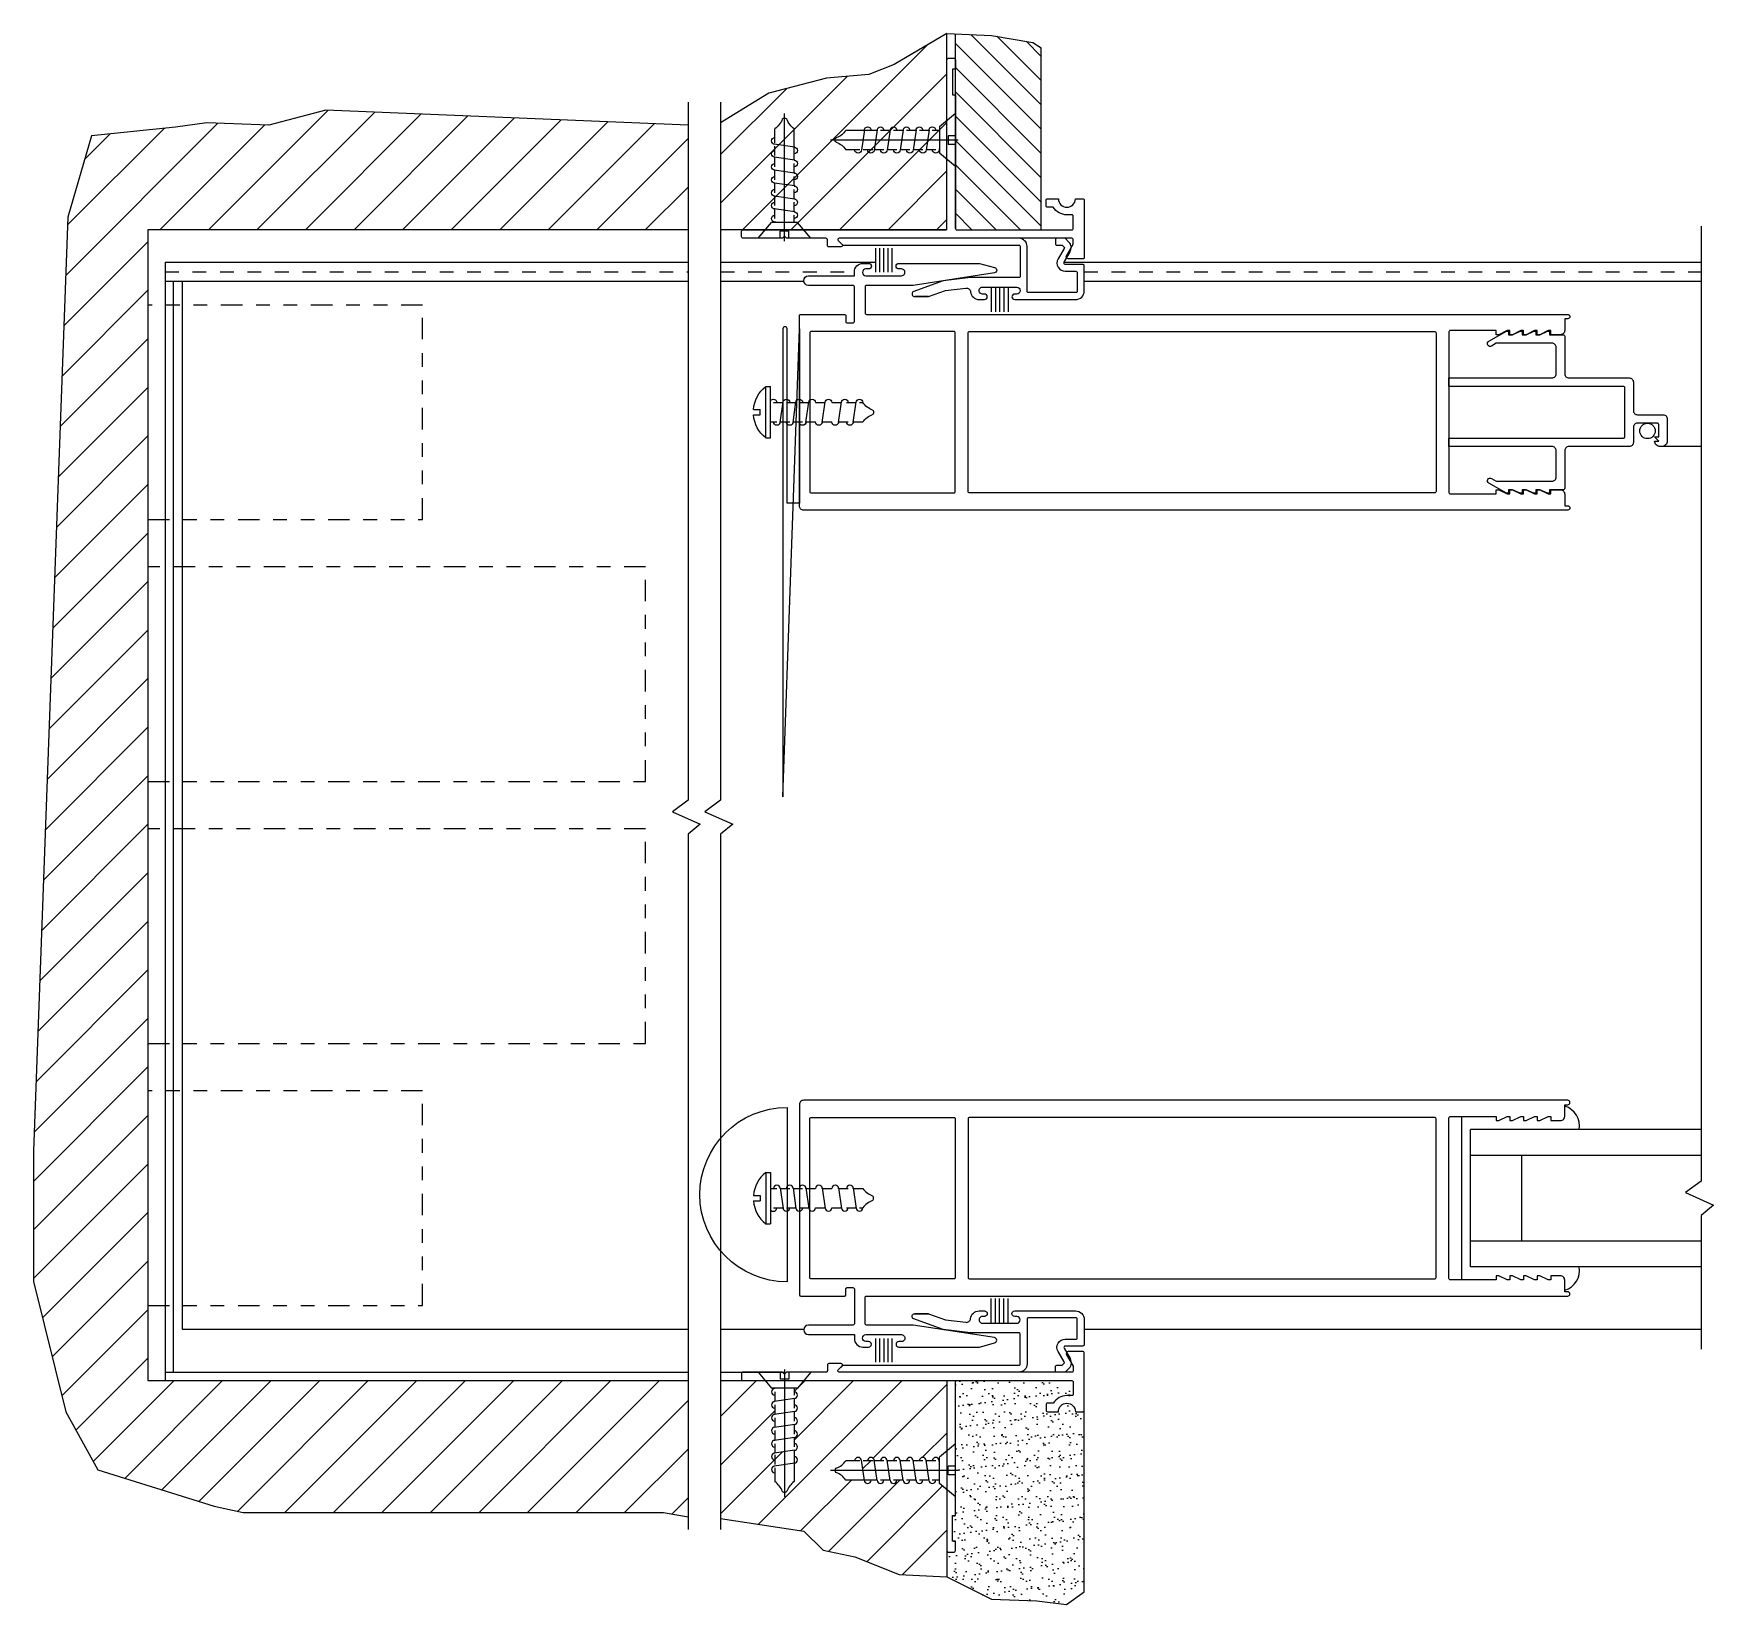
# Model space of a CAD drawing. Extents: x -91 to 134, y -79 to 25.
# Drawn here: x -10.24 to 1.99, y -6.6 to 4.84 of the extents above; entities that cross this region are included whole.
import ezdxf

# ---------------------------------------------------------------- set-up
doc = ezdxf.new("R2010")
doc.units = 0
doc.header["$LTSCALE"] = 0.25
doc.header["$MEASUREMENT"] = 0
doc.linetypes.add('HIDDEN', pattern=[0.375, 0.25, -0.125])
doc.linetypes.add('PHANTOM2', pattern=[1.25, 0.625, -0.125, 0.125, -0.125, 0.125, -0.125])
doc.layers.get('0').update_dxf_attribs({"linetype": 'CONTINUOUS'})
for name, color, linetype in [('ALUM-RED', 1, 'CONTINUOUS'), ('FRAME', 1, 'CONTINUOUS'), ('GLASS-VINYL', 7, 'CONTINUOUS'), ('MISC', 7, 'CONTINUOUS'), ('POCKET-CLOSER', 1, 'CONTINUOUS'), ('SASH', 5, 'CONTINUOUS'), ('SEAL', 7, 'CONTINUOUS'), ('SILL-PAN', 7, 'CONTINUOUS'), ('TITLE_BLOCK', 7, 'CONTINUOUS'), ('VENT', 5, 'CONTINUOUS')]:
    doc.layers.add(name, color=color, linetype=linetype)

# ---------------------------------------------------------------- blocks, each defined once
blk = doc.blocks.new('A$C72B7364F')
at = {"linetype": 'Continuous'}
for p, q in [((0.0224, 0.0935), (0.0313, 0.0935)), ((0.0224, 0.0935), (0.0224, 0)), ((0.0313, 0.0935), (0.0313, 0)), ((0.0313, 0.0644), (0.0425, 0.0644)), ((0.0485, 0.0654), (0.0539, 0.028)), ((0.0487, 0.0644), (0.0661, 0.0644)), ((0.0721, 0.0654), (0.0775, 0.028)), ((0.0723, 0.0644), (0.0896, 0.0644)), ((0.0956, 0.0654), (0.1011, 0.028)), ((0.0958, 0.0644), (0.1132, 0.0644)), ((0.1253, 0.0654), (0.1307, 0.028)), ((0.1255, 0.0644), (0.1429, 0.0644)), ((0.155, 0.0654), (0.1604, 0.028)), ((0.1552, 0.0644), (0.1725, 0.0644)), ((0.1817, 0.0654), (0.1871, 0.028)), ((0.1819, 0.0644), (0.1992, 0.0644)), ((0, 0.0517), (0.0125, 0.0517)), ((0, 0.0418), (0.0125, 0.0418)), ((0.0125, 0.0517), (0.0125, 0.0418)), ((0.2188, 0.0451), (0.2188, 0.0484)), ((0.0364, 0.0291), (0.0539, 0.0291)), ((0.06, 0.0291), (0.0774, 0.0291)), ((0.0835, 0.0291), (0.101, 0.0291)), ((0.1132, 0.0291), (0.1306, 0.0291)), ((0.1429, 0.0291), (0.1603, 0.0291)), ((0.1696, 0.0291), (0.187, 0.0291)), ((0.1931, 0.0291), (0.1992, 0.0291)), ((0.0224, 0), (0.0313, 0))]:
    blk.add_line(p, q, dxfattribs=at)
for centre, radius, start, end in [((0.0599, 0.0467), 0.0599, 128.718, 175.226), ((0.0425, 0.0644), 0.00611, 0, 180), ((0.0661, 0.0644), 0.00611, 0, 180), ((0.0896, 0.0644), 0.00611, 0, 180), ((0.1193, 0.0644), 0.00611, 0, 180), ((0.149, 0.0644), 0.00611, 0, 180), ((0.1757, 0.0644), 0.00611, 0, 180), ((0.2302, 0.0864), 0.038, 215.4362, 249.2949), ((0.0599, 0.0467), 0.0599, 184.774, 231.282), ((0.2302, 0.0071), 0.038, 110.7051, 144.5638), ((0.2163, 0.0484), 0.00249, 0, 78.2349), ((0.2163, 0.0451), 0.00249, 281.7651, 0), ((0.0364, 0.0291), 0.00611, 212.4827, 0), ((0.06, 0.0291), 0.00611, 180, 0), ((0.06, 0.0291), 0.00611, 180, 0), ((0.0835, 0.0291), 0.00611, 180, 0), ((0.1071, 0.0291), 0.00611, 180, 0), ((0.1071, 0.0291), 0.00611, 180, 0), ((0.1367, 0.0291), 0.00611, 180, 0), ((0.1367, 0.0291), 0.00611, 180, 0), ((0.1664, 0.0291), 0.00611, 180, 0), ((0.1664, 0.0291), 0.00611, 180, 0), ((0.1931, 0.0291), 0.00611, 180, 0)]:
    blk.add_arc(centre, radius, start, end, dxfattribs=at)
blk = doc.blocks.new('3766 SCREEN ADAPTER')
blk.add_line((0.25, 1.836), (0.25, 1.544))
blk.add_lwpolyline([(0.21, 1.528), (0.18, 1.498), (0.18, 1.528), (0.09, 1.528, 0.414214), (0.08, 1.518), (0.08, 1.373, 0.414214), (0.11, 1.343), (0.22, 1.343, -0.414214), (0.25, 1.313), (0.25, 0.873, 0.414214), (0.28, 0.843), (0.555, 0.843, -0.414214), (0.565, 0.833), (0.565, 0.733), (0.59, 0.733), (0.59, 0.718), (0.565, 0.663), (0.565, 0.633), (0.59, 0.633), (0.59, 0.618), (0.565, 0.563), (0.565, 0.533), (0.59, 0.533), (0.59, 0.518), (0.565, 0.463), (0.565, 0.433), (0.59, 0.433), (0.59, 0.418), (0.517, 0.291, -1), (0.482, 0.311), (0.502, 0.345, 0.131652), (0.503, 0.35), (0.503, 0.75, 0.414214), (0.472, 0.781), (0.28, 0.781, 0.414214), (0.25, 0.751), (0.25, 0), (0.188, 0), (0.188, 1.271, 0.414214), (0.178, 1.281), (-0.178, 1.281, 0.414214), (-0.188, 1.271), (-0.188, 0), (-0.25, 0), (-0.25, 0.751, 0.414214), (-0.28, 0.781), (-0.472, 0.781, 0.414214), (-0.503, 0.75), (-0.503, 0.35, 0.131652), (-0.502, 0.345), (-0.482, 0.311, -1), (-0.517, 0.291), (-0.59, 0.418), (-0.59, 0.433), (-0.565, 0.433), (-0.565, 0.463), (-0.59, 0.518), (-0.59, 0.533), (-0.565, 0.533), (-0.565, 0.563), (-0.59, 0.618), (-0.59, 0.633), (-0.565, 0.633), (-0.565, 0.663), (-0.59, 0.718), (-0.59, 0.733), (-0.565, 0.733), (-0.565, 0.833, -0.414214), (-0.555, 0.843), (-0.28, 0.843, 0.414214), (-0.25, 0.873), (-0.25, 1.313, -0.414214), (-0.22, 1.343), (-0.012, 1.343, 0.414214), (0.018, 1.373), (0.018, 1.56, -0.414214), (0.048, 1.59), (0.21, 1.59, -0.414214), (0.25, 1.55), (0.25, 1.538, -0.414214), (0.21, 1.498)], format="xyb", close=True)
blk.add_circle((0.136, 1.446), 0.0563)
blk = doc.blocks.new('A$C02B45EA9')
for p, q in [((0, 0.909), (0.097, 0.793)), ((0.161, 0.909), (0, 0.909)), ((0.161, 0.909), (0.161, 0.857)), ((0.224, 0.857), (0.161, 0.857)), ((0.192, 0.929), (0.192, 0)), ((0.224, 0.909), (0.224, 0.857)), ((0.385, 0.909), (0.224, 0.909)), ((0.385, 0.909), (0.288, 0.793)), ((0.288, 0.793), (0.097, 0.793))]:
    blk.add_line(p, q)
at = {"linetype": 'Continuous'}
for p, q in [((0.142, 0.793), (0.118, 0.79)), ((0.122, 0.793), (0.122, 0.79)), ((0.122, 0.766), (0.122, 0.696)), ((0.263, 0.793), (0.263, 0.741)), ((0.267, 0.717), (0.118, 0.695)), ((0.267, 0.623), (0.118, 0.601)), ((0.122, 0.671), (0.122, 0.601)), ((0.263, 0.716), (0.263, 0.647)), ((0.263, 0.622), (0.263, 0.553)), ((0.267, 0.528), (0.118, 0.507)), ((0.122, 0.577), (0.122, 0.507)), ((0.263, 0.528), (0.263, 0.458)), ((0.267, 0.434), (0.118, 0.412)), ((0.122, 0.483), (0.122, 0.413)), ((0.122, 0.388), (0.122, 0.319)), ((0.263, 0.433), (0.263, 0.364)), ((0.267, 0.34), (0.118, 0.318)), ((0.267, 0.246), (0.118, 0.224)), ((0.122, 0.307), (0.122, 0.237)), ((0.263, 0.339), (0.263, 0.237)), ((0.263, 0.245), (0.263, 0.112)), ((0.122, 0.213), (0.122, 0.112)), ((0.186, 0.034), (0.199, 0.034))]:
    blk.add_line(p, q, dxfattribs=at)
for centre, radius, start, end in [((0.122, 0.766), 0.0244, 90, 270), ((0.122, 0.766), 0.0244, 90, 270), ((0.263, 0.741), 0.0244, 270, 90), ((0.122, 0.671), 0.0244, 90, 270), ((0.122, 0.671), 0.0244, 90, 270), ((0.263, 0.647), 0.0244, 270, 90), ((0.122, 0.577), 0.0244, 90, 270), ((0.122, 0.483), 0.0244, 90, 270), ((0.122, 0.483), 0.0244, 90, 270), ((0.263, 0.553), 0.0244, 270, 90), ((0.122, 0.388), 0.0244, 90, 270), ((0.263, 0.458), 0.0244, 270, 90), ((0.263, 0.364), 0.0244, 270, 90), ((0.122, 0.294), 0.0244, 90, 270), ((0.263, 0.27), 0.0244, 270, 90), ((0.122, 0.2), 0.0244, 90, 270), ((0.034, -0.012), 0.152, 20.7051, 54.5638), ((0.186, 0.044), 0.00998, 191.7651, 270), ((0.199, 0.044), 0.00998, 270, 348.2349), ((0.351, -0.012), 0.152, 125.4362, 159.2949)]:
    blk.add_arc(centre, radius, start, end, dxfattribs=at)
blk = doc.blocks.new('A$C65D31368')
at = {"layer": 'MISC', "extrusion": (0, 0, -1), "xscale": 0.25, "yscale": 0.25, "zscale": -0.25}
blk.add_blockref('A$C02B45EA9', (-0.0962, 0), dxfattribs=at)
blk = doc.blocks.new('3756 2 pc Post Interlocker')
at = {"color": 7}
for p, q in [((-0.678, 0.418), (-0.678, 0.598)), ((-0.647, 0.418), (-0.647, 0.598)), ((-0.616, 0.418), (-0.616, 0.598)), ((-0.585, 0.418), (-0.585, 0.598)), ((-0.554, 0.418), (-0.554, 0.598))]:
    blk.add_line(p, q, dxfattribs=at)
blk.add_lwpolyline([(-1.133, 0.487), (-1.01, 0.442), (-0.862, 0.425, 0.41874), (-0.827, 0.452, -0.384071), (-0.766, 0.508), (-0.726, 0.508, -0.999994), (-0.726, 0.468), (-0.741, 0.468, 1.000003), (-0.741, 0.418), (-0.491, 0.418, 0.999996), (-0.491, 0.468), (-0.506, 0.468, -1), (-0.506, 0.508), (-0.062, 0.508, -0.414214), (0, 0.446), (0, 0.318), (0, 0.262, -0.414214), (-0.01, 0.252), (-0.138, 0.252, 0.577352), (-0.146, 0.237), (-0.103, 0.161, -0.339456), (-0.112, 0.089), (-0.139, 0.062), (-0.2, 0.062, -0.414214), (-0.21, 0.072), (-0.21, 0.102, -0.414214), (-0.2, 0.112), (-0.164, 0.112, 0.198912), (-0.157, 0.115), (-0.147, 0.124, 0.339456), (-0.146, 0.136), (-0.19, 0.212, -0.577352), (-0.138, 0.302), (-0.06, 0.302, 0.414214), (-0.05, 0.312), (-0.05, 0.448, 0.414214), (-0.06, 0.458), (-0.406, 0.458, 0.414214), (-0.416, 0.448), (-0.416, 0.122, -0.414214), (-0.476, 0.062), (-1.784, 0.062, -0.668179), (-1.791, 0.079), (-1.761, 0.109, -0.198912), (-1.754, 0.112), (-0.476, 0.112, 0.414214), (-0.466, 0.122), (-0.466, 0.338, 0.414214), (-0.476, 0.348), (-0.828, 0.348), (-1.028, 0.372), (-1.247, 0.452, -0.701346), (-1.234, 0.487), (-1.133, 0.487), (-1.234, 0.487)], format="xyb")
blk.add_lwpolyline([(-0.08, -0.01), (-0.08, -0.099, -0.414214), (-0.09, -0.109), (-0.126, -0.109, 0.258619), (-0.225, -0.164), (-0.267, -0.164, 0.414214), (-0.277, -0.174), (-0.277, -0.216, 0.414214), (-0.267, -0.226), (-0.188, -0.226, -1), (-0.064, -0.226), (-0.01, -0.226, 0.414214), (0, -0.216), (0, 0.202, 0.414214), (-0.01, 0.212), (-0.116, 0.212, 0.57735), (-0.129, 0.189), (-0.08, 0.105), (-0.08, 0.072, -0.414214), (-0.09, 0.062), (-1.784, 0.062, -0.668179), (-1.791, 0.079), (-1.763, 0.107, 0.668179), (-1.77, 0.124), (-1.86, 0.124, 0.414214), (-1.87, 0.114), (-1.87, 0.072, -0.414214), (-1.88, 0.062), (-2.167, 0.062), (-2.182, 0.047), (-2.197, 0.062), (-2.485, 0.062, 0.414214), (-2.495, 0.052), (-2.495, 0.01, 0.414214), (-2.485, 0), (-1.01, 0, -0.414214), (-1, -0.01), (-1, -1.237, 0.414214), (-0.987, -1.25), (-0.951, -1.25, 0.414214), (-0.938, -1.237), (-0.938, -1.17), (-0.96, -1.17), (-0.96, -0.982), (-0.938, -0.982), (-0.938, -0.01, -0.414214), (-0.928, 0), (-0.09, 0, -0.414214)], format="xyb", close=True)
at = {"color": 7, "extrusion": (0, 0, -1), "xscale": 4, "yscale": 4, "zscale": -4}
blk.add_blockref('A$C65D31368', (1.99, -0.847), dxfattribs=at)
at = {"color": 7, "extrusion": (0, 0, -1), "xscale": 4, "yscale": 4, "zscale": -4, "rotation": 90}
blk.add_blockref('A$C65D31368', (1.847, -0.846), dxfattribs=at)
blk = doc.blocks.new('3705_3.5in_Pocket_Sightline_Interlocker')
for points in [[(-4.721, -0.713), (-4.403, -0.713, 0.414214), (-4.393, -0.703), (-4.393, -0.661, -0.414214), (-4.383, -0.651), (-4.341, -0.651, -0.414214), (-4.331, -0.661), (-4.331, -0.914, -0.414214), (-4.341, -0.924), (-4.665, -0.924, 1), (-4.665, -0.994), (-4.331, -0.994), (-4.331, -1.022, 0.414214), (-4.269, -1.084), (-4.227, -1.084, 1), (-4.227, -1.044), (-4.247, -1.044, -0.999996), (-4.247, -0.994), (-3.987, -0.994, -1.000003), (-3.987, -1.044), (-4.007, -1.044, 0.999994), (-4.007, -1.084), (-3.419, -1.084), (-3.309, -1.054, 0.811415), (-3.311, -1.015), (-3.903, -0.924), (-4.243, -0.924, -0.414214), (-4.253, -0.914), (-4.253, -0.723, -0.414214), (-4.243, -0.713), (0.865, -0.713, 1), (0.865, -0.681), (0.843, -0.681), (0.843, -0.596, 0.414214), (0.812, -0.565), (0.743, -0.565), (0.743, -0.595), (0.723, -0.595), (0.663, -0.565), (0.643, -0.565), (0.643, -0.595), (0.623, -0.595), (0.563, -0.565), (0.543, -0.565), (0.543, -0.595), (0.523, -0.595), (0.463, -0.565), (0.443, -0.565), (0.443, -0.595), (0.423, -0.595), (0.363, -0.565), (0.343, -0.565), (0.343, -0.595), (0.01, -0.595, -0.414214), (0, -0.585), (0, 0.585, -0.414214), (0.01, 0.595), (0.343, 0.595), (0.343, 0.565), (0.363, 0.565), (0.423, 0.595), (0.443, 0.595), (0.443, 0.565), (0.463, 0.565), (0.523, 0.595), (0.543, 0.595), (0.543, 0.565), (0.563, 0.565), (0.623, 0.595), (0.643, 0.595), (0.643, 0.565), (0.663, 0.565), (0.723, 0.595), (0.743, 0.595), (0.743, 0.565), (0.812, 0.565, 0.414214), (0.843, 0.596), (0.843, 0.681), (0.865, 0.681, 1), (0.865, 0.713), (-4.7, 0.713, 0.414214), (-4.731, 0.682), (-4.731, -0.703, 0.414214)], [(-3.606, -0.588), (-4.645, -0.588, -0.414214), (-4.655, -0.578), (-4.655, 0.578, -0.414214), (-4.645, 0.588), (-3.606, 0.588, -0.414214), (-3.596, 0.578), (-3.596, -0.578, -0.414214)], [(-0.104, 0.588), (-3.492, 0.588, 0.414214), (-3.502, 0.578), (-3.502, -0.578, 0.414214), (-3.492, -0.588), (-0.104, -0.588, 0.414214), (-0.094, -0.578), (-0.094, 0.578, 0.414214)]]:
    blk.add_lwpolyline(points, format="xyb", close=True)

msp = doc.modelspace()

# ---------------------------------------------------------------- hatches: boundary and pattern name
at = {"layer": 'MISC'}
h = msp.add_hatch(dxfattribs=at)
h.set_pattern_fill('ANSI31', color=256, scale=2, style=0)
h.paths.add_polyline_path([(-3.589, 3.407), (-3.589, 4.836), (-3.972, 4.61), (-4.157, 4.537), (-4.466, 4.512), (-4.886, 4.403), (-5.237, 4.186), (-5.237, 3.407)])
h = msp.add_hatch(dxfattribs=at)
h.set_pattern_fill('ANSI31', color=256, angle=90, style=0)
h.paths.add_polyline_path([(-3.527, 3.417, 0.414214), (-3.517, 3.407), (-2.902, 3.407), (-2.902, 4.732), (-2.962, 4.772), (-3.264, 4.823), (-3.527, 4.833)])
h = msp.add_hatch(dxfattribs=at)
h.set_pattern_fill('ANSI31', color=256, scale=2, style=0)
h.paths.add_polyline_path([(-9.991, 3.5), (-10.241, -3.302), (-10.241, -4.252), (-10.007, -5.203), (-9.773, -5.624), (-8.926, -5.889), (-8.714, -5.936), (-5.653, -5.936), (-5.474, -5.967), (-5.474, -4.975), (-9.408, -4.975), (-9.408, 3.407), (-5.474, 3.407), (-5.474, 4.17), (-8.113, 4.279), (-8.527, 4.17), (-8.979, 4.186), (-9.207, 4.155), (-9.82, 4.092)])
h = msp.add_hatch(dxfattribs=at)
h.set_pattern_fill('AR-SAND', color=256, scale=0.06, style=0)
h.set_pattern_definition([(37.5, (-19.20828, -11.110105), (-0.0037796, 0.11560943), [0, -0.0912, 0, -0.102, 0, -0.0975]), (7.5, (-19.20828, -11.1101), (0.1061866, 0.1693288), [0, -0.0492, 0, -0.0822, 0, -0.0315]), (327.5, (-19.28208, -11.1101), (0.1868485, 0.00033954), [0, -0.03, 0, -0.108, 0, -0.141]), (317.5, (-19.28208, -11.1101), (0.1803676, 0.0526605), [0, -0.015, 0, -0.0708, 0, -0.081])])
h.paths.add_polyline_path([(-2.589, -5.201), (-2.653, -5.201, 1), (-2.777, -5.201), (-2.866, -5.201), (-2.866, -5.139), (-2.814, -5.139, -0.258619), (-2.715, -5.084), (-2.679, -5.084, 0.414214), (-2.669, -5.074), (-2.669, -4.985, 0.414214), (-2.679, -4.975), (-3.517, -4.975, 0.414214), (-3.527, -4.985), (-3.527, -5.957), (-3.549, -5.957), (-3.549, -6.145), (-3.527, -6.145), (-3.527, -6.225), (-3.589, -6.225), (-3.589, -6.404), (-3.264, -6.566), (-2.934, -6.579), (-2.717, -6.605), (-2.589, -6.513)])
at = {"layer": 'TITLE_BLOCK'}
h = msp.add_hatch(dxfattribs=at)
h.set_pattern_fill('ANSI31', color=256, scale=2, style=0)
h.paths.add_polyline_path([(-3.589, -4.985, 0.414214), (-3.599, -4.975), (-4.631, -4.975), (-4.676, -5.029), (-4.701, -5.029), (-4.701, -5.056, -0.94476), (-4.698, -5.105), (-4.701, -5.106), (-4.701, -5.151, -0.94476), (-4.698, -5.199), (-4.701, -5.2), (-4.701, -5.245, -0.94476), (-4.698, -5.294), (-4.701, -5.294), (-4.701, -5.339, -0.94476), (-4.698, -5.388), (-4.701, -5.388), (-4.701, -5.434, -0.94476), (-4.698, -5.482), (-4.701, -5.483), (-4.701, -5.528, -0.94476), (-4.698, -5.577), (-4.701, -5.577), (-4.701, -5.585), (-4.701, -5.71, 0.148821), (-4.755, -5.78, -0.355272), (-4.765, -5.788), (-4.785, -5.788, 0.00904), (-4.787, -5.783, -0.073357), (-4.788, -5.78, 0.148821), (-4.842, -5.71), (-4.842, -5.647, -0.94476), (-4.845, -5.598), (-4.771, -5.587), (-4.771, -5.493), (-4.842, -5.503), (-4.842, -5.552, -0.94476), (-4.845, -5.504), (-4.842, -5.503), (-4.842, -5.458, -0.94476), (-4.845, -5.409), (-4.842, -5.409), (-4.842, -5.364, -0.94476), (-4.845, -5.315), (-4.842, -5.315), (-4.842, -5.269, -0.94476), (-4.845, -5.221), (-4.842, -5.22), (-4.842, -5.175, -0.94476), (-4.845, -5.126), (-4.842, -5.126), (-4.842, -5.081, -0.947244), (-4.845, -5.032), (-4.842, -5.032), (-4.842, -5.029), (-4.867, -5.029), (-4.912, -4.975), (-5.074, -4.975), (-5.237, -4.975), (-5.237, -5.979), (-4.63, -6.07), (-4.49, -6.21), (-4.259, -6.259), (-3.937, -6.386), (-3.589, -6.404), (-3.589, -6.213, -0.024273), (-3.589, -6.212), (-3.589, -5.768), (-3.643, -5.723), (-3.643, -5.699), (-3.67, -5.699, -0.94476), (-3.719, -5.702), (-3.719, -5.699), (-3.765, -5.699, -0.94476), (-3.813, -5.702), (-3.814, -5.699), (-3.859, -5.699, -0.94476), (-3.908, -5.702), (-3.908, -5.699), (-3.953, -5.699, -0.94476), (-4.002, -5.702), (-4.002, -5.699), (-4.047, -5.699, -0.94476), (-4.096, -5.702), (-4.097, -5.699), (-4.142, -5.699, -0.94476), (-4.19, -5.702), (-4.191, -5.699), (-4.199, -5.699), (-4.324, -5.699, 0.148821), (-4.394, -5.645, -0.355272), (-4.402, -5.635), (-4.402, -5.614, 0.00904), (-4.397, -5.613, -0.073357), (-4.394, -5.612, 0.148821), (-4.324, -5.558), (-4.26, -5.558, -0.94476), (-4.212, -5.555), (-4.201, -5.628), (-4.107, -5.628), (-4.117, -5.558), (-4.166, -5.558, -0.94476), (-4.117, -5.555), (-4.117, -5.558), (-4.072, -5.558, -0.94476), (-4.023, -5.555), (-4.023, -5.558), (-3.978, -5.558, -0.94476), (-3.929, -5.555), (-3.928, -5.558), (-3.883, -5.558, -0.94476), (-3.835, -5.555), (-3.834, -5.558), (-3.789, -5.558, -0.94476), (-3.74, -5.555), (-3.74, -5.558), (-3.695, -5.558, -0.947244), (-3.646, -5.555), (-3.646, -5.558), (-3.643, -5.558), (-3.643, -5.533), (-3.589, -5.488)])

# ---------------------------------------------------------------- linework, layer by layer
at = {"layer": 'ALUM-RED'}
for points in [[(-4.783, -0.722), (-4.663, 2.686), (-4.663, 1.416), (-4.753, 1.416), (-4.753, 2.686, 1), (-4.783, 2.686)], [(-4.753, -4.255, -1), (-4.753, -2.985)]]:
    msp.add_lwpolyline(points, format="xyb", close=True, dxfattribs=at)
at = {"layer": 'GLASS-VINYL'}
for p, q in [((0.159, -3.051), (0.159, -4.241)), ((1.904, -3.146), (0.224, -3.146)), ((0.224, -4.146), (0.224, -3.146)), ((1.904, -3.334), (0.224, -3.334)), ((0.599, -3.959), (0.599, -3.334)), ((1.904, -3.959), (0.224, -3.959)), ((1.904, -4.146), (0.224, -4.146))]:
    msp.add_line(p, q, dxfattribs=at)
msp.add_lwpolyline([(1.904, 3.434), (1.904, -3.521), (1.79, -3.605), (1.994, -3.697), (1.904, -3.771), (1.904, -4.745)], dxfattribs=at)
for centre, start, end in [((0.866, -3.122), 350.7597, 72.6458), ((0.866, -4.171), 287.3542, 9.2403)]:
    msp.add_arc(centre, 0.153, start, end, dxfattribs=at)
at = {"layer": 'MISC'}
for p, q in [((-3.589, 3.417), (-3.589, 4.836)), ((-3.589, 3.407), (-3.589, 4.836)), ((-3.527, 3.417), (-3.527, 4.833)), ((-2.902, 3.407), (-2.902, 4.732)), ((-5.474, 4.337), (-5.474, -0.746)), ((-5.237, 4.337), (-5.237, -0.746)), ((-5.474, 3.407), (-9.408, 3.407)), ((-9.408, 3.407), (-9.408, -4.975)), ((-3.589, 3.407), (-5.237, 3.407)), ((-9.158, 3.032), (-9.158, -4.6)), ((-5.474, -0.746), (-5.588, -0.831)), ((-5.588, -0.831), (-5.385, -0.922)), ((-5.237, -0.746), (-5.351, -0.831)), ((-5.351, -0.831), (-5.148, -0.922)), ((-5.385, -0.922), (-5.474, -0.996)), ((-5.148, -0.922), (-5.237, -0.996)), ((-5.474, -0.996), (-5.474, -6.058)), ((-5.237, -0.996), (-5.237, -6.058)), ((-9.158, -4.6), (-5.474, -4.6)), ((-5.237, -4.6), (-4.632, -4.6)), ((-9.408, -4.975), (-5.474, -4.975)), ((-5.237, -4.975), (-2.679, -4.975)), ((-3.589, -4.985), (-3.589, -6.404)), ((-2.589, -6.513), (-2.589, -4.975))]:
    msp.add_line(p, q, dxfattribs=at)
for points in [[(-3.589, 4.836), (-3.972, 4.61), (-4.157, 4.537), (-4.466, 4.512), (-4.886, 4.403), (-5.237, 4.186)], [(-3.589, 4.836), (-3.264, 4.823), (-2.962, 4.772), (-2.902, 4.732)], [(-5.474, 4.17), (-8.113, 4.279), (-8.527, 4.17), (-8.979, 4.186), (-9.207, 4.155), (-9.82, 4.092), (-9.991, 3.5), (-10.241, -3.302), (-10.241, -4.252), (-10.007, -5.203), (-9.773, -5.624), (-8.926, -5.889), (-8.714, -5.936), (-5.653, -5.936), (-5.474, -5.967)], [(-5.237, -5.979), (-4.63, -6.07), (-4.49, -6.21), (-4.259, -6.259), (-3.937, -6.386), (-3.589, -6.404), (-3.264, -6.566), (-2.934, -6.579), (-2.717, -6.605), (-2.589, -6.513)]]:
    msp.add_lwpolyline(points, dxfattribs=at)
at = {"layer": 'POCKET-CLOSER', "linetype": 'PHANTOM2'}
for points in [[(-9.408, 1.297), (-7.408, 1.297), (-7.408, 2.859), (-9.408, 2.859)], [(-9.408, -0.611), (-5.783, -0.611), (-5.783, 0.951), (-9.408, 0.951)], [(-9.408, -2.519), (-5.783, -2.519), (-5.783, -0.957), (-9.408, -0.957)], [(-9.408, -4.427), (-7.408, -4.427), (-7.408, -2.865), (-9.408, -2.865)]]:
    msp.add_lwpolyline(points, close=True, dxfattribs=at)
at = {"layer": 'SEAL'}
for p, q in [((-4.107, 3.099), (-4.107, 3.273)), ((-4.077, 3.099), (-4.077, 3.273)), ((-4.047, 3.099), (-4.047, 3.273)), ((-4.017, 3.099), (-4.017, 3.273)), ((-3.987, 3.099), (-3.987, 3.273)), ((-4.109, -4.667), (-4.109, -4.841)), ((-4.079, -4.667), (-4.079, -4.841)), ((-4.049, -4.667), (-4.049, -4.841)), ((-4.019, -4.667), (-4.019, -4.841)), ((-3.989, -4.667), (-3.989, -4.841))]:
    msp.add_line(p, q, dxfattribs=at)
at = {"layer": 'SILL-PAN'}
for p, q in [((-9.283, 3.171), (-5.474, 3.171)), ((-9.283, 3.171), (-9.283, -4.975)), ((-5.237, 3.171), (-4.107, 3.171)), ((-2.735, 3.171), (1.904, 3.171)), ((-9.283, 3.032), (-5.474, 3.032)), ((-9.221, -4.913), (-9.221, 3.032)), ((-5.237, 3.032), (-4.632, 3.032)), ((-2.589, 3.032), (1.904, 3.032)), ((-2.589, -4.6), (1.904, -4.6)), ((-9.283, -4.913), (-5.474, -4.913)), ((-5.237, -4.913), (-4.771, -4.913))]:
    msp.add_line(p, q, dxfattribs=at)
at = {"layer": 'SILL-PAN', "linetype": 'HIDDEN'}
for p, q in [((-9.283, 3.101), (-5.474, 3.101)), ((-5.237, 3.101), (-4.263, 3.101)), ((-2.589, 3.101), (1.904, 3.101))]:
    msp.add_line(p, q, dxfattribs=at)

# ---------------------------------------------------------------- block references
at = {"layer": 'FRAME', "xscale": -1, "rotation": 180}
msp.add_blockref('3756 2 pc Post Interlocker', (-2.589, 3.407), dxfattribs=at)
at = {"layer": 'FRAME'}
msp.add_blockref('3756 2 pc Post Interlocker', (-2.589, -4.975), dxfattribs=at)
at = {"layer": 'MISC', "extrusion": (0, 0, -1), "xscale": 4, "yscale": 4, "zscale": -4, "rotation": 180}
msp.add_blockref('A$C72B7364F', (4.998, 2.265), dxfattribs=at)
at = {"layer": 'MISC', "xscale": 4, "yscale": 4, "zscale": 4}
msp.add_blockref('A$C72B7364F', (-4.998, -3.833), dxfattribs=at)
at = {"layer": 'SASH', "rotation": 270}
msp.add_blockref('3766 SCREEN ADAPTER', (0.068, 2.078), dxfattribs=at)
at = {"layer": 'VENT', "xscale": -1, "rotation": 180}
msp.add_blockref('3705_3.5in_Pocket_Sightline_Interlocker', (0.068, 2.078), dxfattribs=at)
at = {"layer": 'VENT'}
msp.add_blockref('3705_3.5in_Pocket_Sightline_Interlocker', (0.068, -3.646), dxfattribs=at)

doc.saveas('drawing.dxf')
